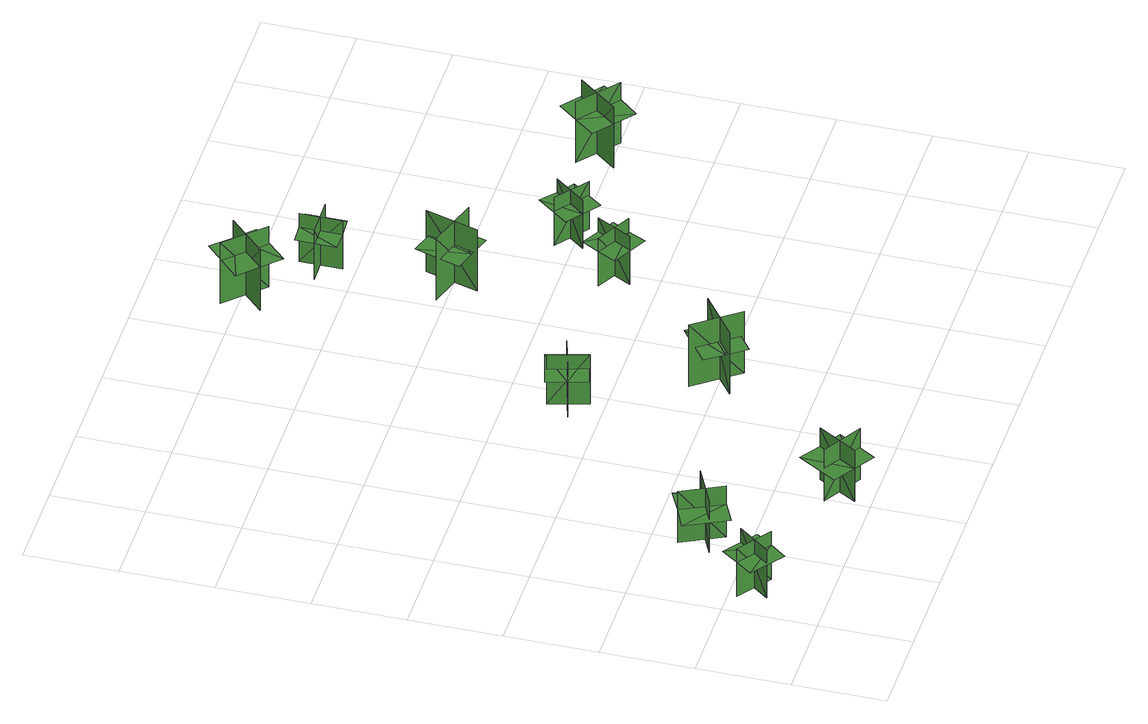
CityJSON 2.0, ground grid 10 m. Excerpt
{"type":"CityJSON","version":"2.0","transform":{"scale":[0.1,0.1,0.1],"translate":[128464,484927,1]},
"CityObjects":{
"tree1":{"type":"SolitaryVegetationObject","geometry":[{"type":"MultiSurface","lod":"1","boundaries":[[[0,1,2]],[[0,2,3]],[[4,5,6]],[[4,6,7]],[[8,9,10]],[[8,10,11]],[[8,11,12]],[[8,12,13]]]}]},
"tree2":{"type":"SolitaryVegetationObject","geometry":[{"type":"MultiSurface","lod":"1","boundaries":[[[14,15,16]],[[14,16,17]],[[18,19,20]],[[18,20,21]],[[22,23,24]],[[22,24,25]],[[22,25,26]],[[22,26,27]]]}]},
"tree3":{"type":"SolitaryVegetationObject","geometry":[{"type":"MultiSurface","lod":"1","boundaries":[[[28,29,30]],[[28,30,31]],[[32,33,34]],[[32,34,35]],[[36,37,38]],[[36,38,39]],[[36,39,40]],[[36,40,41]]]}]},
"tree4":{"type":"SolitaryVegetationObject","geometry":[{"type":"MultiSurface","lod":"1","boundaries":[[[42,43,44]],[[42,44,45]],[[46,47,48]],[[46,48,49]],[[50,51,52]],[[50,52,53]],[[50,53,54]],[[50,54,55]]]}]},
"tree5":{"type":"SolitaryVegetationObject","geometry":[{"type":"MultiSurface","lod":"1","boundaries":[[[56,57,58]],[[56,58,59]],[[60,61,62]],[[60,62,63]],[[64,65,66]],[[64,66,67]],[[64,68,69]],[[64,69,65]]]}]},
"tree6":{"type":"SolitaryVegetationObject","geometry":[{"type":"MultiSurface","lod":"1","boundaries":[[[70,71,72]],[[70,72,73]],[[74,75,76]],[[74,76,77]],[[78,79,80]],[[78,80,81]],[[78,81,82]],[[78,82,83]]]}]},
"tree7":{"type":"SolitaryVegetationObject","geometry":[{"type":"MultiSurface","lod":"1","boundaries":[[[84,85,86]],[[84,86,87]],[[88,89,90]],[[88,90,91]],[[92,93,94]],[[92,94,95]],[[92,96,97]],[[92,97,93]]]}]},
"tree8":{"type":"SolitaryVegetationObject","geometry":[{"type":"MultiSurface","lod":"1","boundaries":[[[98,99,100]],[[98,100,101]],[[102,103,104]],[[102,104,105]],[[106,107,108]],[[106,108,109]],[[106,109,110]],[[106,110,111]]]}]},
"tree9":{"type":"SolitaryVegetationObject","geometry":[{"type":"MultiSurface","lod":"1","boundaries":[[[112,113,114]],[[112,114,115]],[[116,117,118]],[[116,118,119]],[[120,121,122]],[[120,122,123]],[[120,123,124]],[[120,124,125]]]}]},
"tree10":{"type":"SolitaryVegetationObject","geometry":[{"type":"MultiSurface","lod":"1","boundaries":[[[126,127,128]],[[126,128,129]],[[130,131,132]],[[130,132,133]],[[134,135,136]],[[134,136,137]],[[134,137,138]],[[134,138,139]]]}]},
"tree11":{"type":"SolitaryVegetationObject","geometry":[{"type":"MultiSurface","lod":"1","boundaries":[[[140,141,142]],[[140,142,143]],[[144,145,146]],[[144,146,147]],[[148,149,150]],[[148,150,151]],[[148,151,152]],[[148,152,153]]]}]}
},
"vertices":[
[26,60,10],[53,95,10],[53,95,71],[26,60,71],[56,64,10],[20,90,10],[20,90,71],[56,64,71],[56,64,54],[69,82,54],[33,108,54],[20,90,54],[7,72,54],[42,46,54],
[83,136,9],[129,158,9],[129,158,74],[83,136,74],[112,126,9],[112,126,74],[91,171,74],[91,171,9],[112,126,51],[137,137,51],[115,183,51],[91,171,51],[66,160,51],[88,114,51],
[195,47,9],[238,21,9],[238,21,74],[195,47,74],[202,17,9],[202,17,74],[228,60,74],[228,60,9],[202,17,51],[225,3,51],[252,46,51],[228,60,51],[205,75,51],[179,32,51],
[272,357,10],[284,315,10],[284,315,72],[272,357,72],[257,331,10],[300,344,10],[300,344,72],[257,331,72],[257,331,55],[263,310,55],[306,322,55],[300,344,55],[294,365,55],[251,353,55],
[339,185,8],[387,221,8],[387,221,86],[339,185,86],[376,180,8],[376,180,86],[340,228,86],[340,228,8],[340,189,56],[382,221,56],[368,240,56],[326,209,56],[355,169,56],[397,200,56],
[387,678,6],[348,718,6],[348,718,83],[387,678,83],[387,715,6],[348,676,6],[348,676,83],[387,715,83],[387,715,61],[368,735,61],[328,696,61],[348,676,61],[367,657,61],[406,696,61],
[431,473,10],[448,531,10],[448,531,88],[431,473,88],[464,491,10],[464,491,88],[406,509,88],[406,509,10],[429,478,58],[445,528,58],[422,535,58],[406,485,58],[454,470,58],[469,520,58],
[482,328,10],[503,367,10],[503,367,71],[482,328,71],[510,337,10],[471,358,10],[471,358,71],[510,337,71],[510,337,54],[521,356,54],[482,377,54],[471,358,54],[461,338,54],[500,317,54],
[455,638,7],[410,637,7],[410,637,68],[455,638,68],[434,659,7],[434,614,7],[434,614,68],[434,659,68],[434,659,51],[412,658,51],[412,614,51],[434,614,51],[456,615,51],[456,659,51],
[522,418,11],[557,391,11],[557,391,72],[522,418,72],[525,389,11],[552,423,11],[552,423,72],[525,389,72],[525,389,55],[543,375,55],[570,410,55],[552,423,55],[535,437,55],[508,402,55],
[699,438,7],[665,395,7],[665,395,84],[699,438,84],[663,434,7],[706,399,7],[706,399,84],[663,434,84],[663,434,62],[645,412,62],[688,378,62],[706,399,62],[723,421,62],[680,455,62]
]}
